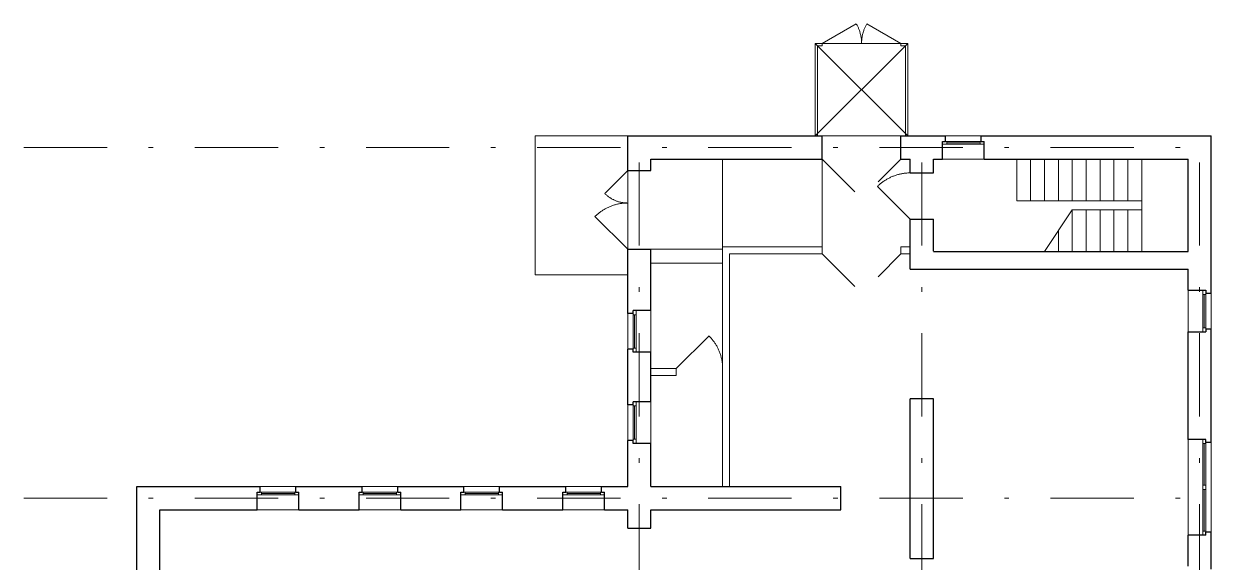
# Model space of a CAD drawing. Header units: metres. Extents: x 2.6 to 28.5, y 13.4 to 40.4.
# Drawn here: x 2.58 to 28.22, y 28.73 to 40.37 of the extents above; entities that cross this region are included whole.
import ezdxf

# ---------------------------------------------------------------- set-up
doc = ezdxf.new("R2010")
doc.units = ezdxf.units.M
doc.header["$MEASUREMENT"] = 0
doc.linetypes.add('DGN Style 4', pattern=[3.597503, 1.797628, -0.898814, 0.002247, -0.898814])

msp = doc.modelspace()

# ---------------------------------------------------------------- linework, layer by layer
at = {"color": 7, "linetype": 'Continuous', "lineweight": 13}
for p, q in [((19.819, 39.947), (20.555, 40.372)), ((21.519, 39.947), (20.783, 40.372)), ((19.669, 37.947), (19.669, 39.947)), ((19.669, 39.947), (19.819, 39.947)), ((19.719, 37.947), (19.719, 39.897)), ((19.719, 39.897), (19.819, 39.897)), ((19.819, 39.897), (19.819, 39.947)), ((21.519, 39.897), (21.519, 39.947)), ((21.519, 39.947), (21.669, 39.947)), ((21.519, 39.897), (21.619, 39.897)), ((21.619, 39.897), (21.619, 37.947)), ((21.669, 39.947), (21.669, 37.947)), ((22.419, 37.827), (22.509, 37.827)), ((22.419, 37.767), (22.419, 37.827)), ((22.509, 37.767), (22.419, 37.767)), ((22.509, 37.827), (22.509, 37.767)), ((23.319, 37.827), (23.229, 37.827)), ((23.229, 37.827), (23.229, 37.767)), ((23.229, 37.767), (23.319, 37.767)), ((23.319, 37.767), (23.319, 37.827)), ((19.819, 37.447), (20.526, 36.74)), ((21.519, 37.447), (21.024, 36.952)), ((24.019, 36.547), (24.019, 37.447)), ((26.719, 35.447), (26.719, 37.447)), ((15.619, 37.197), (15.124, 36.702)), ((21.012, 36.854), (21.719, 36.147)), ((24.019, 36.547), (26.719, 36.547)), ((15.619, 35.497), (14.912, 36.204)), ((25.219, 36.347), (26.719, 36.347)), ((17.669, 35.547), (19.819, 35.547)), ((17.669, 32.917), (17.669, 35.547)), ((17.819, 35.397), (19.819, 35.397)), ((17.819, 30.367), (17.819, 35.397)), ((19.819, 35.547), (19.819, 35.397)), ((19.819, 35.397), (20.526, 34.69)), ((21.519, 35.397), (21.024, 34.902)), ((21.519, 35.547), (21.519, 35.397)), ((21.519, 35.547), (21.719, 35.547)), ((21.519, 35.397), (21.719, 35.397)), ((28.039, 34.522), (28.039, 34.612)), ((28.039, 34.612), (28.099, 34.612)), ((28.099, 34.522), (28.039, 34.522)), ((28.099, 34.612), (28.099, 34.522)), ((15.739, 34.172), (15.739, 34.082)), ((15.799, 34.172), (15.739, 34.172)), ((15.799, 34.082), (15.799, 34.172)), ((15.739, 34.082), (15.799, 34.082)), ((16.669, 32.917), (17.376, 33.624)), ((28.099, 33.802), (28.039, 33.802)), ((28.039, 33.802), (28.039, 33.712)), ((28.039, 33.712), (28.099, 33.712)), ((28.099, 33.712), (28.099, 33.802)), ((15.739, 33.272), (15.739, 33.362)), ((15.739, 33.362), (15.799, 33.362)), ((15.799, 33.362), (15.799, 33.272)), ((15.799, 33.272), (15.739, 33.272)), ((16.119, 32.917), (16.669, 32.917)), ((16.669, 32.767), (16.669, 32.917)), ((17.669, 32.917), (17.669, 32.767)), ((16.119, 32.767), (16.669, 32.767)), ((17.669, 30.367), (17.669, 32.767)), ((15.739, 32.202), (15.739, 32.112)), ((15.799, 32.202), (15.739, 32.202)), ((15.739, 32.112), (15.799, 32.112)), ((15.799, 32.112), (15.799, 32.202)), ((15.739, 31.302), (15.739, 31.392)), ((15.739, 31.392), (15.799, 31.392)), ((15.799, 31.302), (15.739, 31.302)), ((15.799, 31.392), (15.799, 31.302)), ((28.039, 31.387), (28.039, 31.297)), ((28.099, 31.387), (28.039, 31.387)), ((28.039, 31.297), (28.099, 31.297)), ((28.099, 31.297), (28.099, 31.387)), ((28.039, 30.307), (28.039, 30.397)), ((28.039, 30.397), (28.099, 30.397)), ((28.099, 30.307), (28.039, 30.307)), ((28.099, 30.397), (28.099, 30.307)), ((7.619, 30.247), (7.709, 30.247)), ((7.619, 30.187), (7.619, 30.247)), ((7.709, 30.187), (7.619, 30.187)), ((7.709, 30.247), (7.709, 30.187)), ((8.519, 30.247), (8.429, 30.247)), ((8.429, 30.247), (8.429, 30.187)), ((8.429, 30.187), (8.519, 30.187)), ((8.519, 30.187), (8.519, 30.247)), ((9.819, 30.247), (9.909, 30.247)), ((9.819, 30.187), (9.819, 30.247)), ((9.909, 30.187), (9.819, 30.187)), ((9.909, 30.247), (9.909, 30.187)), ((10.719, 30.247), (10.629, 30.247)), ((10.629, 30.247), (10.629, 30.187)), ((10.629, 30.187), (10.719, 30.187)), ((10.719, 30.187), (10.719, 30.247)), ((12.019, 30.247), (12.109, 30.247)), ((12.019, 30.187), (12.019, 30.247)), ((12.109, 30.187), (12.019, 30.187)), ((12.109, 30.247), (12.109, 30.187)), ((12.919, 30.247), (12.829, 30.247)), ((12.829, 30.247), (12.829, 30.187)), ((12.829, 30.187), (12.919, 30.187)), ((12.919, 30.187), (12.919, 30.247)), ((14.219, 30.247), (14.309, 30.247)), ((14.219, 30.187), (14.219, 30.247)), ((14.309, 30.187), (14.219, 30.187)), ((14.309, 30.247), (14.309, 30.187)), ((15.119, 30.247), (15.029, 30.247)), ((15.029, 30.247), (15.029, 30.187)), ((15.029, 30.187), (15.119, 30.187)), ((15.119, 30.187), (15.119, 30.247)), ((28.039, 29.317), (28.039, 29.407)), ((28.039, 29.407), (28.099, 29.407)), ((28.099, 29.317), (28.039, 29.317)), ((28.099, 29.407), (28.099, 29.317))]:
    msp.add_line(p, q, dxfattribs=at)
at = {"color": 7, "linetype": 'Continuous', "lineweight": 0}
for p, q in [((20.563, 40.358), (20.555, 40.372)), ((20.571, 40.343), (20.563, 40.358)), ((20.579, 40.329), (20.571, 40.343)), ((20.586, 40.314), (20.579, 40.329)), ((20.593, 40.299), (20.586, 40.314)), ((20.6, 40.284), (20.593, 40.299)), ((20.606, 40.269), (20.6, 40.284)), ((20.612, 40.253), (20.606, 40.269)), ((20.732, 40.269), (20.726, 40.253)), ((20.739, 40.284), (20.732, 40.269)), ((20.745, 40.299), (20.739, 40.284)), ((20.752, 40.314), (20.745, 40.299)), ((20.76, 40.329), (20.752, 40.314)), ((20.767, 40.343), (20.76, 40.329)), ((20.775, 40.358), (20.767, 40.343)), ((20.783, 40.372), (20.775, 40.358)), ((20.618, 40.238), (20.612, 40.253)), ((20.623, 40.223), (20.618, 40.238)), ((20.629, 40.207), (20.623, 40.223)), ((20.634, 40.191), (20.629, 40.207)), ((20.638, 40.175), (20.634, 40.191)), ((20.642, 40.159), (20.638, 40.175)), ((20.646, 40.143), (20.642, 40.159)), ((20.65, 40.127), (20.646, 40.143)), ((20.653, 40.111), (20.65, 40.127)), ((20.656, 40.095), (20.653, 40.111)), ((20.659, 40.079), (20.656, 40.095)), ((20.661, 40.062), (20.659, 40.079)), ((20.664, 40.046), (20.661, 40.062)), ((20.665, 40.03), (20.664, 40.046)), ((20.667, 40.013), (20.665, 40.03)), ((20.668, 39.997), (20.667, 40.013)), ((20.672, 40.013), (20.671, 39.997)), ((20.673, 40.03), (20.672, 40.013)), ((20.675, 40.046), (20.673, 40.03)), ((20.677, 40.062), (20.675, 40.046)), ((20.679, 40.079), (20.677, 40.062)), ((20.682, 40.095), (20.679, 40.079)), ((20.685, 40.111), (20.682, 40.095)), ((20.689, 40.127), (20.685, 40.111)), ((20.692, 40.143), (20.689, 40.127)), ((20.696, 40.159), (20.692, 40.143)), ((20.7, 40.175), (20.696, 40.159)), ((20.705, 40.191), (20.7, 40.175)), ((20.71, 40.207), (20.705, 40.191)), ((20.715, 40.223), (20.71, 40.207)), ((20.721, 40.238), (20.715, 40.223)), ((20.726, 40.253), (20.721, 40.238)), ((19.669, 39.947), (21.669, 37.947)), ((19.669, 37.947), (21.669, 39.947)), ((19.669, 39.947), (21.669, 39.947)), ((19.669, 37.947), (19.669, 39.947)), ((20.669, 39.98), (20.668, 39.997)), ((20.67, 39.98), (20.669, 39.964)), ((20.669, 39.964), (20.669, 39.98)), ((20.669, 39.964), (20.669, 39.947)), ((20.669, 39.947), (20.669, 39.964)), ((20.671, 39.997), (20.67, 39.98)), ((21.669, 39.947), (21.669, 37.947)), ((13.619, 34.947), (13.619, 37.947)), ((13.619, 37.947), (15.619, 37.947)), ((15.619, 37.947), (15.619, 34.947)), ((21.669, 37.947), (19.669, 37.947)), ((19.819, 37.947), (21.519, 37.947)), ((22.484, 37.947), (23.254, 37.947)), ((22.509, 37.827), (23.229, 37.827)), ((22.509, 37.797), (23.229, 37.797)), ((23.229, 37.767), (22.509, 37.767)), ((17.669, 35.547), (17.669, 37.447)), ((19.819, 35.547), (19.819, 37.447)), ((22.419, 37.447), (23.319, 37.447)), ((24.319, 36.547), (24.319, 37.447)), ((24.619, 36.547), (24.619, 37.447)), ((24.919, 36.547), (24.919, 37.447)), ((25.219, 36.547), (25.219, 37.447)), ((25.519, 36.547), (25.519, 37.447)), ((25.819, 36.547), (25.819, 37.447)), ((26.119, 36.547), (26.119, 37.447)), ((26.419, 36.547), (26.419, 37.447)), ((15.619, 37.197), (15.619, 35.597)), ((21.094, 36.928), (21.08, 36.916)), ((21.108, 36.939), (21.094, 36.928)), ((21.123, 36.95), (21.108, 36.939)), ((21.137, 36.961), (21.123, 36.95)), ((21.152, 36.971), (21.137, 36.961)), ((21.168, 36.981), (21.152, 36.971)), ((21.183, 36.991), (21.168, 36.981)), ((21.198, 37.001), (21.183, 36.991)), ((21.214, 37.01), (21.198, 37.001)), ((21.23, 37.019), (21.214, 37.01)), ((21.246, 37.028), (21.23, 37.019)), ((21.262, 37.037), (21.246, 37.028)), ((21.278, 37.045), (21.262, 37.037)), ((21.295, 37.053), (21.278, 37.045)), ((21.311, 37.06), (21.295, 37.053)), ((21.328, 37.068), (21.311, 37.06)), ((21.345, 37.075), (21.328, 37.068)), ((21.362, 37.081), (21.345, 37.075)), ((21.379, 37.088), (21.362, 37.081)), ((21.396, 37.094), (21.379, 37.088)), ((21.414, 37.1), (21.396, 37.094)), ((21.431, 37.105), (21.414, 37.1)), ((21.449, 37.11), (21.431, 37.105)), ((21.466, 37.115), (21.449, 37.11)), ((21.484, 37.119), (21.466, 37.115)), ((21.502, 37.123), (21.484, 37.119)), ((21.52, 37.127), (21.502, 37.123)), ((21.538, 37.131), (21.52, 37.127)), ((21.556, 37.134), (21.538, 37.131)), ((21.574, 37.137), (21.556, 37.134)), ((21.592, 37.139), (21.574, 37.137)), ((21.61, 37.141), (21.592, 37.139)), ((21.628, 37.143), (21.61, 37.141)), ((21.646, 37.145), (21.628, 37.143)), ((21.665, 37.146), (21.646, 37.145)), ((21.683, 37.147), (21.665, 37.146)), ((21.701, 37.147), (21.683, 37.147)), ((21.719, 37.147), (21.701, 37.147)), ((15.124, 36.702), (15.135, 36.692)), ((15.135, 36.692), (15.146, 36.681)), ((15.146, 36.681), (15.158, 36.671)), ((15.158, 36.671), (15.169, 36.661)), ((21.025, 36.867), (21.012, 36.854)), ((21.038, 36.88), (21.025, 36.867)), ((21.052, 36.892), (21.038, 36.88)), ((21.066, 36.904), (21.052, 36.892)), ((21.08, 36.916), (21.066, 36.904)), ((15.169, 36.661), (15.181, 36.651)), ((15.181, 36.651), (15.193, 36.642)), ((15.193, 36.642), (15.205, 36.633)), ((15.211, 36.41), (15.195, 36.403)), ((15.205, 36.633), (15.218, 36.624)), ((15.228, 36.418), (15.211, 36.41)), ((15.218, 36.624), (15.23, 36.615)), ((15.245, 36.425), (15.228, 36.418)), ((15.23, 36.615), (15.243, 36.607)), ((15.243, 36.607), (15.256, 36.599)), ((15.262, 36.431), (15.245, 36.425)), ((15.256, 36.599), (15.269, 36.591)), ((15.279, 36.438), (15.262, 36.431)), ((15.269, 36.591), (15.283, 36.584)), ((15.296, 36.444), (15.279, 36.438)), ((15.283, 36.584), (15.296, 36.576)), ((15.296, 36.576), (15.31, 36.57)), ((15.314, 36.45), (15.296, 36.444)), ((15.31, 36.57), (15.323, 36.563)), ((15.331, 36.455), (15.314, 36.45)), ((15.323, 36.563), (15.337, 36.557)), ((15.349, 36.46), (15.331, 36.455)), ((15.337, 36.557), (15.351, 36.551)), ((15.366, 36.465), (15.349, 36.46)), ((15.351, 36.551), (15.366, 36.545)), ((15.366, 36.545), (15.38, 36.54)), ((15.384, 36.469), (15.366, 36.465)), ((15.38, 36.54), (15.394, 36.534)), ((15.402, 36.473), (15.384, 36.469)), ((15.394, 36.534), (15.409, 36.53)), ((15.42, 36.477), (15.402, 36.473)), ((15.409, 36.53), (15.423, 36.525)), ((15.438, 36.481), (15.42, 36.477)), ((15.423, 36.525), (15.438, 36.521)), ((15.438, 36.521), (15.453, 36.517)), ((15.456, 36.484), (15.438, 36.481)), ((15.453, 36.517), (15.468, 36.514)), ((15.474, 36.487), (15.456, 36.484)), ((15.468, 36.514), (15.483, 36.511)), ((15.492, 36.489), (15.474, 36.487)), ((15.483, 36.511), (15.498, 36.508)), ((15.51, 36.491), (15.492, 36.489)), ((15.498, 36.508), (15.513, 36.505)), ((15.528, 36.493), (15.51, 36.491)), ((15.513, 36.505), (15.528, 36.503)), ((15.528, 36.503), (15.543, 36.501)), ((15.546, 36.495), (15.528, 36.493)), ((15.543, 36.501), (15.558, 36.5)), ((15.565, 36.496), (15.546, 36.495)), ((15.558, 36.5), (15.573, 36.499)), ((15.583, 36.497), (15.565, 36.496)), ((15.573, 36.499), (15.589, 36.498)), ((15.601, 36.497), (15.583, 36.497)), ((15.589, 36.498), (15.604, 36.498)), ((15.619, 36.497), (15.601, 36.497)), ((15.604, 36.498), (15.619, 36.497)), ((14.925, 36.217), (14.912, 36.204)), ((14.938, 36.23), (14.925, 36.217)), ((14.952, 36.242), (14.938, 36.23)), ((14.966, 36.254), (14.952, 36.242)), ((14.98, 36.266), (14.966, 36.254)), ((14.994, 36.278), (14.98, 36.266)), ((15.008, 36.289), (14.994, 36.278)), ((15.023, 36.3), (15.008, 36.289)), ((15.037, 36.311), (15.023, 36.3)), ((15.052, 36.321), (15.037, 36.311)), ((15.068, 36.331), (15.052, 36.321)), ((15.083, 36.341), (15.068, 36.331)), ((15.098, 36.351), (15.083, 36.341)), ((15.114, 36.36), (15.098, 36.351)), ((15.13, 36.369), (15.114, 36.36)), ((15.146, 36.378), (15.13, 36.369)), ((15.162, 36.387), (15.146, 36.378)), ((15.178, 36.395), (15.162, 36.387)), ((15.195, 36.403), (15.178, 36.395)), ((24.619, 35.447), (25.219, 36.347)), ((25.219, 35.447), (25.219, 36.347)), ((25.519, 35.447), (25.519, 36.347)), ((25.819, 35.447), (25.819, 36.347)), ((26.119, 35.447), (26.119, 36.347)), ((26.419, 35.447), (26.419, 36.347)), ((24.919, 35.447), (24.919, 35.897)), ((16.119, 35.497), (17.669, 35.497)), ((16.119, 35.197), (17.669, 35.197)), ((15.619, 34.947), (13.619, 34.947)), ((27.719, 34.612), (27.719, 33.712)), ((28.039, 33.802), (28.039, 34.522)), ((28.069, 34.522), (28.069, 33.802)), ((28.099, 34.522), (28.099, 33.802)), ((28.219, 34.547), (28.219, 33.777)), ((15.619, 33.337), (15.619, 34.107)), ((16.119, 33.272), (16.119, 34.172)), ((15.739, 33.362), (15.739, 34.082)), ((15.769, 33.362), (15.769, 34.082)), ((15.799, 34.082), (15.799, 33.362)), ((17.389, 33.611), (17.376, 33.624)), ((17.402, 33.598), (17.389, 33.611)), ((17.414, 33.585), (17.402, 33.598)), ((17.426, 33.571), (17.414, 33.585)), ((17.438, 33.557), (17.426, 33.571)), ((17.449, 33.543), (17.438, 33.557)), ((17.461, 33.529), (17.449, 33.543)), ((17.472, 33.514), (17.461, 33.529)), ((17.483, 33.499), (17.472, 33.514)), ((17.493, 33.484), (17.483, 33.499)), ((17.503, 33.469), (17.493, 33.484)), ((17.513, 33.454), (17.503, 33.469)), ((17.523, 33.438), (17.513, 33.454)), ((17.532, 33.423), (17.523, 33.438)), ((17.541, 33.407), (17.532, 33.423)), ((17.55, 33.391), (17.541, 33.407)), ((17.559, 33.375), (17.55, 33.391)), ((17.567, 33.358), (17.559, 33.375)), ((17.575, 33.342), (17.567, 33.358)), ((17.582, 33.325), (17.575, 33.342)), ((17.59, 33.308), (17.582, 33.325)), ((17.597, 33.292), (17.59, 33.308)), ((17.603, 33.275), (17.597, 33.292)), ((17.61, 33.257), (17.603, 33.275)), ((17.616, 33.24), (17.61, 33.257)), ((17.621, 33.223), (17.616, 33.24)), ((17.627, 33.205), (17.621, 33.223)), ((17.632, 33.188), (17.627, 33.205)), ((17.637, 33.17), (17.632, 33.188)), ((17.641, 33.153), (17.637, 33.17)), ((17.645, 33.135), (17.641, 33.153)), ((17.649, 33.117), (17.645, 33.135)), ((17.653, 33.099), (17.649, 33.117)), ((17.656, 33.081), (17.653, 33.099)), ((17.659, 33.063), (17.656, 33.081)), ((17.661, 33.045), (17.659, 33.063)), ((17.663, 33.027), (17.661, 33.045)), ((17.665, 33.009), (17.663, 33.027)), ((17.667, 32.99), (17.665, 33.009)), ((17.668, 32.972), (17.667, 32.99)), ((17.669, 32.954), (17.668, 32.972)), ((17.669, 32.936), (17.669, 32.954)), ((17.669, 32.917), (17.669, 32.936)), ((15.619, 31.367), (15.619, 32.137)), ((15.739, 31.392), (15.739, 32.112)), ((15.769, 31.392), (15.769, 32.112)), ((15.799, 32.112), (15.799, 31.392)), ((16.119, 31.302), (16.119, 32.202)), ((27.719, 29.317), (27.719, 31.387)), ((28.039, 29.407), (28.039, 31.297)), ((28.069, 30.397), (28.069, 31.297)), ((28.099, 31.297), (28.099, 29.407)), ((28.219, 31.322), (28.219, 29.382)), ((7.684, 30.367), (8.454, 30.367)), ((9.884, 30.367), (10.654, 30.367)), ((12.084, 30.367), (12.854, 30.367)), ((14.284, 30.367), (15.054, 30.367)), ((28.069, 29.407), (28.069, 30.307)), ((7.709, 30.247), (8.429, 30.247)), ((7.709, 30.217), (8.429, 30.217)), ((8.429, 30.187), (7.709, 30.187)), ((9.909, 30.247), (10.629, 30.247)), ((9.909, 30.217), (10.629, 30.217)), ((10.629, 30.187), (9.909, 30.187)), ((12.109, 30.247), (12.829, 30.247)), ((12.109, 30.217), (12.829, 30.217)), ((12.829, 30.187), (12.109, 30.187)), ((14.309, 30.247), (15.029, 30.247)), ((14.309, 30.217), (15.029, 30.217)), ((15.029, 30.187), (14.309, 30.187)), ((7.619, 29.867), (8.519, 29.867)), ((9.819, 29.867), (10.719, 29.867)), ((12.019, 29.867), (12.919, 29.867)), ((14.219, 29.867), (15.119, 29.867))]:
    msp.add_line(p, q, dxfattribs=at)
at = {"color": 1, "linetype": 'DGN Style 4', "lineweight": 0}
for p, q in [((2.579, 37.697), (27.969, 37.697)), ((15.869, 13.407), (15.869, 37.697)), ((21.969, 13.407), (21.969, 37.697)), ((27.969, 13.407), (27.969, 37.697)), ((2.579, 30.117), (28.048, 30.117))]:
    msp.add_line(p, q, dxfattribs=at)
at = {"color": 7, "linetype": 'Continuous', "lineweight": 30}
for p, q in [((15.619, 37.947), (19.819, 37.947)), ((15.619, 37.197), (15.619, 37.947)), ((19.819, 37.447), (19.819, 37.947)), ((21.519, 37.447), (21.519, 37.947)), ((21.519, 37.947), (22.484, 37.947)), ((22.419, 37.447), (22.419, 37.827)), ((22.419, 37.827), (22.484, 37.827)), ((22.484, 37.827), (22.484, 37.947)), ((23.254, 37.827), (23.254, 37.947)), ((23.254, 37.947), (28.219, 37.947)), ((23.254, 37.827), (23.319, 37.827)), ((23.319, 37.447), (23.319, 37.827)), ((28.219, 34.547), (28.219, 37.947)), ((16.119, 37.447), (19.819, 37.447)), ((16.119, 37.197), (16.119, 37.447)), ((21.519, 37.447), (21.719, 37.447)), ((21.719, 37.147), (21.719, 37.447)), ((22.219, 37.447), (22.419, 37.447)), ((22.219, 37.147), (22.219, 37.447)), ((23.319, 37.447), (27.719, 37.447)), ((27.719, 35.447), (27.719, 37.447)), ((15.619, 37.197), (16.119, 37.197)), ((21.719, 37.147), (22.219, 37.147)), ((21.719, 36.147), (22.219, 36.147)), ((21.719, 35.067), (21.719, 36.147)), ((22.219, 35.455), (22.219, 36.147)), ((15.619, 35.497), (16.119, 35.497)), ((15.619, 34.107), (15.619, 35.497)), ((16.119, 34.172), (16.119, 35.497)), ((22.219, 35.447), (27.719, 35.447)), ((21.719, 35.067), (27.719, 35.067)), ((27.719, 34.612), (27.719, 35.067)), ((27.719, 34.612), (28.099, 34.612)), ((28.099, 34.612), (28.099, 34.547)), ((28.099, 34.547), (28.219, 34.547)), ((15.739, 34.107), (15.619, 34.107)), ((16.119, 34.172), (15.739, 34.172)), ((15.739, 34.107), (15.739, 34.172)), ((27.719, 31.387), (27.719, 33.712)), ((27.719, 33.712), (28.099, 33.712)), ((28.099, 33.777), (28.219, 33.777)), ((28.099, 33.777), (28.099, 33.712)), ((28.219, 31.322), (28.219, 33.777)), ((15.619, 32.137), (15.619, 33.337)), ((15.739, 33.337), (15.619, 33.337)), ((15.739, 33.272), (15.739, 33.337)), ((16.119, 33.272), (15.739, 33.272)), ((16.119, 32.202), (16.119, 33.272)), ((15.739, 32.137), (15.619, 32.137)), ((16.119, 32.202), (15.739, 32.202)), ((15.739, 32.137), (15.739, 32.202)), ((21.719, 28.817), (21.719, 32.267)), ((22.219, 32.267), (21.719, 32.267)), ((22.219, 28.817), (22.219, 32.267)), ((15.739, 31.367), (15.619, 31.367)), ((15.619, 30.367), (15.619, 31.367)), ((15.739, 31.302), (15.739, 31.367)), ((16.119, 31.302), (15.739, 31.302)), ((16.119, 30.367), (16.119, 31.302)), ((28.099, 31.387), (27.719, 31.387)), ((28.099, 31.322), (28.099, 31.387)), ((28.219, 31.322), (28.099, 31.322)), ((7.684, 30.247), (7.684, 30.367)), ((8.454, 30.247), (8.454, 30.367)), ((9.884, 30.247), (9.884, 30.367)), ((10.654, 30.247), (10.654, 30.367)), ((12.084, 30.247), (12.084, 30.367)), ((12.854, 30.247), (12.854, 30.367)), ((14.284, 30.247), (14.284, 30.367)), ((15.054, 30.247), (15.054, 30.367)), ((20.219, 29.867), (20.219, 30.367)), ((7.619, 29.867), (7.619, 30.247)), ((7.619, 30.247), (7.684, 30.247)), ((8.454, 30.247), (8.519, 30.247)), ((8.519, 29.867), (8.519, 30.247)), ((9.819, 29.867), (9.819, 30.247)), ((9.819, 30.247), (9.884, 30.247)), ((10.654, 30.247), (10.719, 30.247)), ((10.719, 29.867), (10.719, 30.247)), ((12.019, 29.867), (12.019, 30.247)), ((12.019, 30.247), (12.084, 30.247)), ((12.854, 30.247), (12.919, 30.247)), ((12.919, 29.867), (12.919, 30.247)), ((14.219, 29.867), (14.219, 30.247)), ((14.219, 30.247), (14.284, 30.247)), ((15.054, 30.247), (15.119, 30.247)), ((15.119, 29.867), (15.119, 30.247)), ((15.619, 29.467), (15.619, 29.867)), ((16.119, 29.467), (16.119, 29.867)), ((15.619, 29.467), (16.119, 29.467)), ((28.099, 29.317), (27.719, 29.317)), ((27.719, 28.647), (27.719, 29.317)), ((28.099, 29.317), (28.099, 29.382)), ((28.219, 29.382), (28.099, 29.382)), ((28.219, 28.582), (28.219, 29.382)), ((21.719, 28.817), (22.219, 28.817))]:
    msp.add_line(p, q, dxfattribs=at)
at = {"lineweight": 30}
for p, q in [((5.019, 30.367), (7.684, 30.367)), ((5.019, 27.102), (5.019, 30.367)), ((8.454, 30.367), (9.884, 30.367)), ((10.654, 30.367), (12.084, 30.367)), ((12.854, 30.367), (14.284, 30.367)), ((15.054, 30.367), (15.619, 30.367)), ((16.119, 30.367), (20.219, 30.367)), ((5.519, 29.867), (7.619, 29.867)), ((5.519, 27.167), (5.519, 29.867)), ((8.519, 29.867), (9.819, 29.867)), ((10.719, 29.867), (12.019, 29.867)), ((12.919, 29.867), (14.219, 29.867)), ((15.119, 29.867), (15.619, 29.867)), ((16.119, 29.867), (20.219, 29.867))]:
    msp.add_line(p, q, dxfattribs=at)

doc.saveas('drawing.dxf')
